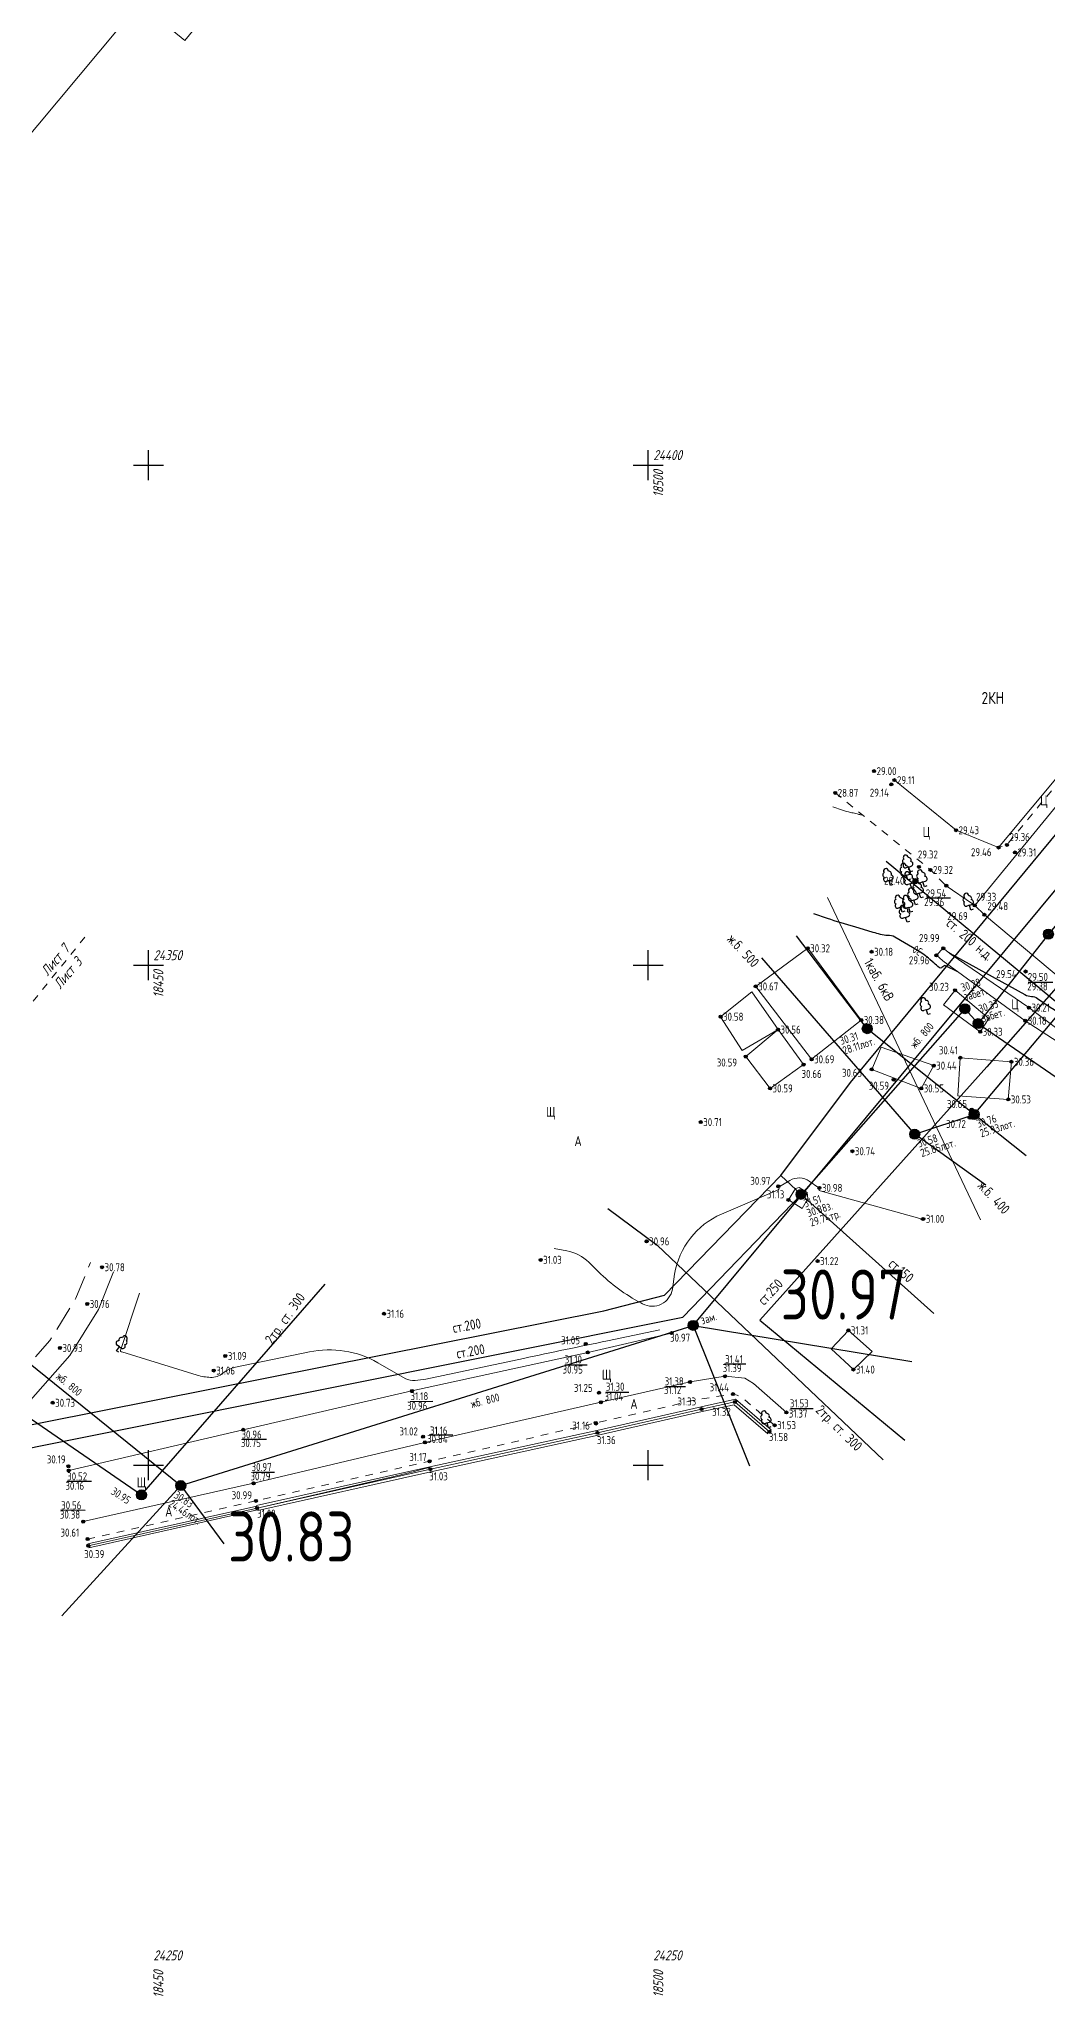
# Model space of a CAD drawing. Header units: metres. Extents: x 2491 to 4153, y 1142 to 2058.
# Drawn here: x 3031.1 to 3132, y 1253.2 to 1448.8 of the extents above; entities that cross this region are included whole.
import ezdxf
from ezdxf.enums import TextEntityAlignment as Align

# ---------------------------------------------------------------- set-up
doc = ezdxf.new("R2010")
doc.units = ezdxf.units.M
doc.linetypes.add('g5_01_5x1_5', pattern=[1.5, 0.75, -0.75])
doc.linetypes.add('g5_05x2', pattern=[3.5, 2.5, -1])
for name, color, linetype, transparency in [('02_Сетка', 7, 'Continuous', 0.6), ('03_Здания и строения', 7, 'Continuous', 0.6), ('06_Инженерно-технические сооружения', 7, 'Continuous', 0.6), ('10_Границы покрытий и угодий', 7, 'Continuous', 0.6), ('13_Растительность', 7, 'Continuous', 0.6), ('14_Ограждения', 7, 'Continuous', 0.6), ('19_Горизонтали', 7, 'Continuous', 0.6), ('30_Канализация', 7, 'Continuous', 0.6), ('31_Водопровод', 7, 'Continuous', 0.6), ('32_Теплосеть', 7, 'Continuous', 0.6), ('33_Газопровод', 7, 'Continuous', 0.6), ('38_Кабели высокого напряжения', 7, 'Continuous', 0.6), ('44_Крышки колодцев', 7, 'Continuous', 0.6), ('45_Номера колодцев', 7, 'Continuous', 0.6), ('61_Отметки высоты поверхности', 7, 'Continuous', 0.6)]:
    doc.layers.add(name, color=color, linetype=linetype, transparency=transparency)
doc.layers.add('rastr', color=7, linetype='Continuous')
doc.layers.add('Сетка', color=7, linetype='Continuous')
doc.styles.add('LIKE11', font='GOST_0.TTF')
doc.styles.add('LIKE14', font='GOST_0.TTF')
doc.styles.add('LIKE17', font='GOST_0.TTF')
doc.styles.add('LIKE32', font='GOST_0.TTF')
doc.styles.add('LIKE36', font='GOST_0.TTF')
doc.styles.add('Line_GUGK', font='GOST_0.TTF')
doc.styles.get("Standard").update_dxf_attribs({"font": 'GOST_0.TTF'})
doc.linetypes.add('g5_119_1', pattern='A,4,-1,[31,GUGK_2005.shx,S=0.1,R=0,X=0,Y=0],0.35,[31,GUGK_2005.shx,S=0.08,R=0,X=0,Y=0],3.3,[31,GUGK_2005.shx,S=0.08,R=180,X=0,Y=0],0.35,[31,GUGK_2005.shx,S=0.1,R=180,X=0,Y=0],-1', length=10)
doc.linetypes.add('g5_121_t', pattern='A,4,-0.4,["Т",Line_GUGK,S=1,R=0,X=0,Y=-0.5],-1.2,12', length=17.6)
doc.linetypes.add('g5_122_g', pattern='A,1,-1,1.5,-0.4,["Г",Line_GUGK,S=1,R=0,X=0,Y=-0.5],-1.5,1.5,-1,4,-1,4,-1,3', length=20.9)
doc.linetypes.add('g5_122_k', pattern='A,1,-1,1.5,-0.4,["К",Line_GUGK,S=1,R=0,X=0,Y=-0.5],-1.5,1.5,-1,4,-1,4,-1,3', length=20.9)
doc.linetypes.add('g5_122_kl', pattern='A,1,-1,1.5,-0.4,["Кл",Line_GUGK,S=1,R=0,X=0,Y=-0.5],-2.4,1.5,-1,4,-1,4,-1,3', length=21.8)
doc.linetypes.add('g5_122_t', pattern='A,1,-1,1.5,-0.4,["Т",Line_GUGK,S=1,R=0,X=0,Y=-0.5],-1.5,1.5,-1,4,-1,4,-1,3', length=20.9)
doc.linetypes.add('g5_122_v', pattern='A,1,-1,1.5,-0.4,["В",Line_GUGK,S=1,R=0,X=0,Y=-0.5],-1.5,1.5,-1,4,-1,4,-1,3', length=20.9)
doc.linetypes.add('g5_472', pattern='A,0,-4,[25,GUGK_2005.shx,S=0.4,R=0,X=0,Y=-0.2],0', length=4)
doc.linetypes.add('g5_474_1a', pattern='A,1,-0.25,[28,GUGK_2005.shx,S=1,R=0,X=0,Y=0],-0.25,1', length=2.5)

# ---------------------------------------------------------------- blocks, each defined once
blk = doc.blocks.new('g5_117t')
h = blk.add_hatch(color=255)
h.paths.add_polyline_path([(-0.04, -0.04), (-0.46, -0.04, 0.367426), (-0.04, -0.46)])
h.paths.add_polyline_path([(0.04, -0.46, 0.367426), (0.46, -0.04), (0.04, -0.04)])
h.paths.add_polyline_path([(0.46, 0.04, 0.921954), (-0.46, 0.04)])
at = {"color": 0}
for points in [[(-0.5, 0), (0.5, 0)], [(0, -0.5), (0, 0)]]:
    blk.add_lwpolyline(points, dxfattribs=at)
blk.add_circle((0, 0), 0.5, dxfattribs=at)
blk = doc.blocks.new('g5_388_1')
at = {"color": 0}
blk.add_lwpolyline([(0, 0.5), (0.26, 0.5, 0.798042), (0.36, 0.97, 0.636328), (0.23, 1.41, 0.533064), (0, 1.75, 0.533064), (-0.23, 1.41, 0.636328), (-0.36, 0.97, 0.798042), (-0.26, 0.5)], format="xyb", dxfattribs=at)
for points in [[(0, 0.5), (-0.26, 0.5)], [(0.25, 0), (0, 0), (0, 0.5)]]:
    blk.add_lwpolyline(points, dxfattribs=at)
blk = doc.blocks.new('g5_117v')
h = blk.add_hatch(color=255)
h.paths.add_polyline_path([(-0.46, 0.04), (0.46, 0.04, 0.921954)])
h.paths.add_polyline_path([(0.46, -0.04), (-0.46, -0.04, 0.921954)])
at = {"color": 0}
blk.add_line((-0.5, 0), (0.5, 0), dxfattribs=at)
blk.add_circle((0, 0), 0.5, dxfattribs=at)
blk = doc.blocks.new('g5_122_7')
h = blk.add_hatch(color=0)
edge = h.paths.add_edge_path()
edge.add_arc((0, 0), 0.25, 0, 360)
at = {"color": 0}
blk.add_circle((0, 0), 0.25, dxfattribs=at)
blk = doc.blocks.new('g5_117kb')
h = blk.add_hatch(color=255)
h.paths.add_polyline_path([(0.04, 0.04), (0.46, 0.04, 0.367426), (0.04, 0.46)])
h.paths.add_polyline_path([(-0.04, 0.46, 0.367426), (-0.46, 0.04), (-0.04, 0.04)])
h.paths.add_polyline_path([(-0.04, -0.04), (-0.46, -0.04, 0.367426), (-0.04, -0.46)])
h.paths.add_polyline_path([(0.04, -0.46, 0.367426), (0.46, -0.04), (0.04, -0.04)])
at = {"color": 0}
for points in [[(-0.5, 0), (0.5, 0)], [(0, 0.5), (0, -0.5)]]:
    blk.add_lwpolyline(points, dxfattribs=at)
blk.add_circle((0, 0), 0.5, dxfattribs=at)
blk = doc.blocks.new('g5_012')
at = {"color": 92}
for points in [[(-1.5, 0), (1.5, 0)], [(0, -1.5), (0, 1.5)]]:
    blk.add_lwpolyline(points, dxfattribs=at)
blk = doc.blocks.new('g5_330')
blk.add_hatch(color=0).paths.add_polyline_path([(0.15, 0, 1), (-0.15, 0, 1)])
at = {"color": 0}
blk.add_circle((0, 0), 0.15, dxfattribs=at)
blk = doc.blocks.new('g5_117kl')
h = blk.add_hatch(color=255)
h.paths.add_polyline_path([(0.42, 0.2, 0.633652), (-0.42, 0.2)])
h.paths.add_polyline_path([(-0.45, 0.12, 0.067116), (-0.46, 0, 0.067116), (-0.45, -0.12), (0.45, -0.12, 0.067116), (0.46, 0, 0.067116), (0.45, 0.12)])
h.paths.add_polyline_path([(-0.42, -0.2, 0.633652), (0.42, -0.2)])
at = {"color": 0}
for p, q in [((-0.47, 0.16), (0.47, 0.16)), ((-0.47, -0.16), (0.47, -0.16))]:
    blk.add_line(p, q, dxfattribs=at)
blk.add_circle((0, 0), 0.5, dxfattribs=at)

msp = doc.modelspace()

# ---------------------------------------------------------------- linework, layer by layer
at = {"layer": '03_Здания и строения', "color": 7, "linetype": 'Continuous', "lineweight": 20, "flags": 128}
for points in [[(3069.69, 1495.02), (3036.34, 1454.93), (3031.91, 1458.68), (3000.33, 1421.12), (2995.66, 1425.03), (2968.56, 1392.77), (2977.55, 1385.27), (3004.18, 1417.11), (3008.58, 1413.48), (3041.13, 1452.41), (3045.68, 1448.7), (3078, 1488), (3069.69, 1495.02)], [(3116.66, 1374.76), (3122.82, 1369.75), (3127.07, 1368.02), (3137.01, 1379.93), (3134.97, 1381.64)], [(3102.78, 1354.14), (3108.37, 1346.85), (3113.33, 1350.78), (3107.98, 1357.95), (3102.78, 1354.14)], [(3104.21, 1343.94), (3107.56, 1346.32), (3105.01, 1349.82), (3102.39, 1353.59), (3099.26, 1351.11), (3101.42, 1347.73), (3105.01, 1349.82), (3101.78, 1347.12), (3104.21, 1343.94)], [(3114.38, 1345.84), (3115.31, 1348.08), (3120.58, 1346.22), (3119.33, 1343.94), (3114.38, 1345.84)], [(3123.24, 1347), (3128.35, 1346.6), (3128.04, 1342.84), (3122.98, 1343.21), (3123.24, 1347)], [(3112.05, 1319.75), (3110.32, 1317.9), (3112.55, 1315.83), (3114.43, 1317.64), (3112.05, 1319.75)]]:
    msp.add_lwpolyline(points, dxfattribs=at)
at = {"layer": '06_Инженерно-технические сооружения', "color": 7, "linetype": 'Continuous', "lineweight": 20, "flags": 128}
for points in [[(3135.67, 1346.88), (3129.73, 1350.71), (3121.48, 1356.7), (3120.85, 1357.25), (3121.54, 1357.95), (3122.33, 1357.33), (3130.11, 1352.02), (3136.11, 1347.52)], [(3125.23, 1349.6), (3126.1, 1350.92), (3122.72, 1353.75), (3121.57, 1352.31), (3125.23, 1349.6)], [(3124.39, 1341.82), (3124.18, 1341), (3125.05, 1341.14), (3124.39, 1341.82)], [(3107.12, 1334.03), (3106.77, 1333.95), (3106.05, 1332.8), (3107.44, 1331.95), (3107.98, 1332.95), (3107.91, 1333.55), (3107.12, 1334.03)]]:
    msp.add_lwpolyline(points, dxfattribs=at)
at = {"layer": '10_Границы покрытий и угодий', "color": 7, "linetype": 'Continuous', "lineweight": 20, "flags": 128}
for points in [[(3171.84, 1440.36), (3176.68, 1436.31), (3179.41, 1433.34), (3180.28, 1431.65), (3180.52, 1430.8), (3180.62, 1428.41), (3180.42, 1427.33), (3179.92, 1425.73), (3178.78, 1423.63), (3175.12, 1418.76), (3166.75, 1408.39), (3161.28, 1401.49), (3153.79, 1392.23), (3151.86, 1391.35), (3150.15, 1391.27), (3145.47, 1393.09), (3141.11, 1387.76), (3140.01, 1386.51), (3140.34, 1384.92), (3139.95, 1381.56), (3138.76, 1379.39), (3124.69, 1362.24)], [(3121.84, 1364.21), (3124.46, 1362.41)], [(3124.69, 1362.24), (3125.66, 1361.3), (3132.22, 1355.81), (3139.22, 1349.98)], [(3004.91, 1353.62), (2999.15, 1346.47), (2993.88, 1337.75), (2998.91, 1326), (3004.98, 1317.32), (3023.6, 1308.75), (3029.27, 1311.67), (3034.18, 1317.24), (3037.03, 1321.83), (3038.55, 1325.59)], [(3034.07, 1305.73), (3051.52, 1309.81), (3068.39, 1313.69), (3085.98, 1317.54), (3094.36, 1319.48)], [(3105.85, 1311.54), (3102.55, 1314.44), (3101.69, 1314.98), (3099.71, 1315.17), (3096.21, 1314.59), (3087.29, 1312.56), (3069.69, 1308.55), (3052.56, 1304.46), (3035.51, 1300.63)]]:
    msp.add_lwpolyline(points, dxfattribs=at)
at = {"layer": '10_Границы покрытий и угодий', "color": 7, "linetype": 'g5_01_5x1_5', "lineweight": 20, "flags": 128}
for points in [[(3138.59, 1379.39), (3137.17, 1379.55), (3127.9, 1368.29), (3127.07, 1368.02)], [(3110.73, 1373.49), (3120.26, 1365.79), (3121.84, 1364.21)], [(3035.95, 1298.89), (3052.79, 1302.7), (3070.16, 1306.66), (3086.78, 1310.49), (3096.85, 1312.81), (3100.5, 1313.38), (3100.94, 1313.28), (3101.39, 1313.05), (3104.67, 1310.27), (3104.15, 1309.61)]]:
    msp.add_lwpolyline(points, dxfattribs=at)
at = {"layer": '10_Границы покрытий и угодий', "color": 7, "linetype": 'g5_05x2', "lineweight": 20, "flags": 128}
msp.add_lwpolyline([(3006.85, 1352.05), (3001.2, 1345.04), (2996.68, 1337.55), (3001.1, 1327.22), (3006.64, 1319.31), (3023.53, 1311.53), (3027.71, 1313.68), (3032.17, 1318.73), (3034.79, 1322.96), (3036.24, 1326.53)], dxfattribs=at)
at = {"layer": '14_Ограждения', "color": 7, "linetype": 'Continuous', "lineweight": 20, "flags": 128}
for points in [[(3104.31, 1309.8), (3100.77, 1312.86), (3097.31, 1312.12), (3086.9, 1309.75), (3070.19, 1306.11), (3052.86, 1302.23)], [(3103.98, 1309.42), (3100.63, 1312.32), (3097.42, 1311.63), (3087.01, 1309.26), (3070.3, 1305.62), (3052.97, 1301.75)], [(3035.97, 1298.41), (3052.87, 1302.19)], [(3036.06, 1298.02), (3052.96, 1301.8)]]:
    msp.add_lwpolyline(points, dxfattribs=at)
at = {"layer": '14_Ограждения', "color": 7, "linetype": 'g5_474_1a', "lineweight": 20, "flags": 128}
msp.add_lwpolyline([(3104.15, 1309.61), (3100.7, 1312.59), (3097.36, 1311.88), (3086.95, 1309.51), (3070.25, 1305.87), (3052.91, 1301.99)], dxfattribs=at)
at = {"layer": '14_Ограждения', "color": 7, "linetype": 'g5_472', "lineweight": 20, "flags": 128}
msp.add_lwpolyline([(3036.02, 1298.22), (3052.91, 1301.99)], dxfattribs=at)
at = {"layer": '19_Горизонтали', "color": 32, "linetype": 'Continuous', "lineweight": 20, "flags": 128}
for points, elevation in [([(3013.7, 1443.77), (3016.08, 1445.22, 0.079779), (3020.25, 1448.79), (3021.47, 1450.24, 0.179901), (3022.04, 1451.8), (3022.04, 1451.8, -0.242982), (3022.75, 1453.2), (3023.53, 1453.77, 0.060204), (3024.74, 1454.88), (3024.74, 1454.88, 0.000001), (3025.81, 1456.14), (3026.6, 1457.07, 0.264201), (3026.79, 1458.06), (3026.79, 1458.06, -0.268835), (3026.99, 1459.04), (3032.09, 1464.84, -0.565291), (3034.47, 1464.41), (3034.7, 1463.78, 0.35446), (3036.95, 1462.47), (3036.95, 1462.47, 0.111432), (3039.98, 1463.67), (3048.32, 1469.34)], 26.5), ([(3110.48, 1372.08), (3111.46, 1371.75, 0.033914), (3112.26, 1371.54), (3112.4, 1371.51, -0.015803), (3112.92, 1371.39), (3113.02, 1371.36, 0.010538), (3113.34, 1371.29), (3113.49, 1371.26)], 29), ([(3082.61, 1327.94), (3083.88, 1327.71, -0.149592), (3086.08, 1326.57), (3087.05, 1325.61, 0.071994), (3091.3, 1322.49), (3091.47, 1322.4, 0.515042), (3094.44, 1323.88), (3094.67, 1325.36, -0.257956), (3099.36, 1331.37), (3105.04, 1333.8, 0.318392), (3105.13, 1333.94), (3105.12, 1333.99, -0.120624), (3105.14, 1334.08), (3105.14, 1334.08, -0.156063), (3105.21, 1334.16), (3106.18, 1334.74, -0.297046), (3108.14, 1334.66), (3109.09, 1333.99, -0.217013), (3109.1, 1333.97), (3109.1, 1333.97, -0.022992), (3109.1, 1333.94), (3109.1, 1333.84, 0.335773), (3109.21, 1333.69), (3119.18, 1330.94, -0.128488), (3119.3, 1330.87), (3119.31, 1330.86, 0.043929), (3119.39, 1330.79), (3119.42, 1330.78, 0.287728), (3119.47, 1330.77), (3119.49, 1330.79)], 31), ([(3093.18, 1319.8), (3087.94, 1318.7, -0.001026), (3083.75, 1317.83), (3083.75, 1317.83, 0.001315), (3079.56, 1316.95), (3069.77, 1314.88, -0.03054), (3068.72, 1314.73), (3068.72, 1314.73, -0.152411), (3067.72, 1314.95), (3064.97, 1316.52, 0.182903), (3058.14, 1317.6), (3050.73, 1316.06, 0.119451), (3049.49, 1315.47), (3049.47, 1315.46, -0.180396), (3048.25, 1315.05), (3048.25, 1315.05, -0.06634), (3046.92, 1315.27), (3039.39, 1317.59, -0.069904), (3039.26, 1317.65), (3039.26, 1317.65, -0.341796), (3039.23, 1317.75), (3041.15, 1323.47)], 31), ([(3052.91, 1302.04), (3052.9, 1302.01, 0.600125), (3052.91, 1301.99), (3066.14, 1305.04, 0.006226), (3068.86, 1305.71), (3070.21, 1306.06)], 31)]:
    msp.add_lwpolyline(points, format="xyb", dxfattribs=dict(at, elevation=elevation))
at = {"layer": '19_Горизонтали', "color": 32, "linetype": 'Continuous', "lineweight": 30, "elevation": 30, "flags": 128}
for points in [[(3123, 1355.59), (3121.77, 1356.2, 0.304049), (3121.58, 1356.17), (3121.58, 1356.17, -0.009488), (3121.4, 1356.02), (3121.37, 1356, -0.368067), (3121.15, 1356), (3120.99, 1356.14, 0.000925), (3120.46, 1356.6), (3120.19, 1356.84, 0.046284), (3119.03, 1357.68), (3116.69, 1359.07, 0.151657), (3115.99, 1359.24), (3115.99, 1359.24, -0.092408), (3115.25, 1359.33), (3115.25, 1359.33, 0.005499), (3114.53, 1359.54), (3112.68, 1360.08, -0.011544), (3109.95, 1360.93), (3108.59, 1361.39)], [(3122.02, 1357.57), (3122.33, 1357.41, -0.084379), (3122.41, 1357.34), (3122.41, 1357.34, 0.083519), (3122.49, 1357.28), (3129.7, 1353.32, 0.116938), (3130.35, 1353.14), (3130.35, 1353.14, -0.140567), (3130.97, 1352.94), (3132.23, 1352.08, 0.005634), (3135.35, 1350.03), (3137.44, 1348.68)]]:
    msp.add_lwpolyline(points, format="xyb", dxfattribs=at)
msp.add_lwpolyline([(3122.37, 1357.38), (3122.35, 1357.39)], dxfattribs=at)
at = {"layer": '19_Горизонтали', "color": 32, "linetype": 'Continuous', "lineweight": 20, "elevation": 31, "flags": 128}
msp.add_lwpolyline([(3107.19, 1335.34), (3107.2, 1335.34)], dxfattribs=at)
at = {"layer": '30_Канализация', "color": 42, "linetype": 'g5_122_kl', "lineweight": 30, "flags": 128}
for points in [[(2573.21, 1770.45), (2565.79, 1625.95), (2660.18, 1571.13), (2816.62, 1488.59), (2949.95, 1381.6), (3024.48, 1321.01), (3045.27, 1304.23), (3096.52, 1320.25), (3183.38, 1424.58), (3235.91, 1417.46), (3257.9, 1413.34), (3277.77, 1408.37)], [(3096.52, 1320.25), (3102.16, 1306.19)], [(3096.52, 1320.25), (3118.39, 1316.63)], [(3045.27, 1304.23), (3033.38, 1291.22)], [(3045.27, 1304.23), (3049.59, 1298.41)]]:
    msp.add_lwpolyline(points, dxfattribs=at)
at = {"layer": '30_Канализация', "color": 12, "linetype": 'g5_122_k', "lineweight": 30, "flags": 128}
for points in [[(3124.62, 1341.33), (3142.12, 1362.14), (3146.68, 1367.88), (3148.92, 1370.59), (3156.35, 1379.72), (3158.36, 1382.22), (3162.71, 1387.87), (3166.2, 1391.52), (3169.23, 1394.86), (3175.92, 1403.74), (3181.94, 1411.07), (3184.5, 1414.28), (3186.99, 1416.98), (3186.72, 1410.54)], [(3129.84, 1337.21), (3124.62, 1341.33), (3113.94, 1349.91), (3106.87, 1359.21)], [(3125.81, 1334.27), (3118.68, 1339.36), (3103.4, 1356.99)], [(3118.68, 1339.36), (3124.62, 1341.33)]]:
    msp.add_lwpolyline(points, dxfattribs=at)
at = {"layer": '31_Водопровод', "color": 94, "linetype": 'g5_122_v', "lineweight": 30, "flags": 128}
for points in [[(3020.32, 1308.33), (3087.59, 1321.72), (3093.64, 1323.26), (3105.29, 1335.25), (3112.25, 1344.54), (3143.04, 1381.7), (3159.99, 1402.39), (3163.63, 1406.69), (3152.21, 1415.79)], [(3167.34, 1401.9), (3153.64, 1385.3), (3132.05, 1359.36), (3125.02, 1350.42), (3123.7, 1351.91), (3107.31, 1333.35)], [(3142.17, 1365.76), (3137.82, 1359.71), (3125.91, 1346.1), (3103.19, 1320.77), (3117.68, 1308.76)], [(3125.02, 1350.42), (3134.88, 1343.68)], [(3105.29, 1335.25), (3107.31, 1333.35)], [(3021.42, 1306.25), (3095.5, 1321.07), (3107.31, 1333.35), (3120.61, 1321.43)]]:
    msp.add_lwpolyline(points, dxfattribs=at)
at = {"layer": '32_Теплосеть', "color": 5, "linetype": 'g5_121_t', "lineweight": 30, "flags": 128}
msp.add_lwpolyline([(2867.36, 1443.91), (2895.34, 1420.73), (2934.02, 1388.77), (2937.45, 1385.95), (2966.84, 1361.67), (2979.86, 1351.1), (3000.43, 1334.25), (3012.96, 1324.18), (3022.94, 1315.94), (3041.34, 1303.3), (3059.73, 1324.38)], dxfattribs=at)
at = {"layer": '32_Теплосеть', "color": 5, "linetype": 'g5_122_t', "lineweight": 30, "flags": 128}
msp.add_lwpolyline([(3087.99, 1331.92), (3092.92, 1328.28), (3115.51, 1306.81)], dxfattribs=at)
at = {"layer": '33_Газопровод', "color": 132, "linetype": 'g5_122_g', "lineweight": 30, "flags": 128}
msp.add_lwpolyline([(3115.82, 1366.66), (3138.18, 1348.19)], dxfattribs=at)
at = {"layer": '38_Кабели высокого напряжения', "color": 1, "linetype": 'g5_119_1', "lineweight": 20, "flags": 128}
msp.add_lwpolyline([(3125.26, 1330.79), (3109.97, 1363.03)], dxfattribs=at)
at = {"layer": '61_Отметки высоты поверхности', "flags": 128}
for points in [[(3119.88, 1362.99), (3122.26, 1362.98)], [(3083.7, 1316.32), (3085.93, 1316.32)], [(3099.67, 1316.39), (3101.78, 1316.39)], [(3087.79, 1313.58), (3090.09, 1313.58)], [(3093.82, 1314.15), (3095.74, 1314.14)], [(3068.23, 1312.65), (3070.47, 1312.66)], [(3106.25, 1311.93), (3108.51, 1311.93)], [(3051.45, 1308.86), (3053.84, 1308.88)], [(3070.12, 1309.32), (3072.49, 1309.32)], [(3052.48, 1305.58), (3054.66, 1305.58)], [(3033.92, 1304.66), (3036.34, 1304.67)], [(3033.27, 1301.8), (3035.7, 1301.79)]]:
    msp.add_lwpolyline(points, dxfattribs=at)
at = {"layer": '61_Отметки высоты поверхности', "elevation": 30, "flags": 128}
msp.add_lwpolyline([(3130.03, 1354.55), (3132.51, 1354.56)], dxfattribs=at)
at = {"layer": 'rastr', "color": 5, "linetype": 'g5_01_5x1_5', "lineweight": 20, "flags": 128}
msp.add_lwpolyline([(3002.19, 1317.68), (3036.13, 1359.62)], dxfattribs=at)

# ---------------------------------------------------------------- block references
at = {"layer": '02_Сетка', "color": 92, "linetype": 'Continuous', "lineweight": 15, "ltscale": 0.5}
for p in [(3042.03, 1406.26), (3092.03, 1406.26), (3042.03, 1356.26), (3092.03, 1356.26), (3042.03, 1306.26), (3092.03, 1306.26)]:
    msp.add_blockref('g5_012', p, dxfattribs=at)
at = {"layer": '13_Растительность', "color": 92, "linetype": 'Continuous', "lineweight": 20}
for p, rotation in [((3116.27, 1364.24, 29.52), 17.69727627159691), ((3118.01, 1364.77, 29.39), 17.69727627159691), ((3118.24, 1365.6, 29.38), 17.69727627159691), ((3118.39, 1363.93, 29.47), 17.69727627159691), ((3119.66, 1364.11, 29.42), 17.69727627159691), ((3118.76, 1362.3, 29.6), 17.69727627159691), ((3119.29, 1362.98, 29.56), 17.69727627159691), ((3124.3, 1361.77, 29.46), 17.69727627159691), ((3117.44, 1361.57, 29.73), 17.69727627159691), ((3117.92, 1360.56, 29.86), 17.69727627159691), ((3118.24, 1361.55, 29.74), 17.69727627159691), ((3120, 1351.33, 30.24), 17.69727627159691), ((3038.86, 1317.7, 31), 327.2608096277772), ((3104.06, 1310.02, 31.6), 17.69727627159691)]:
    msp.add_blockref('g5_388_1', p, dxfattribs=dict(at, rotation=rotation))
at = {"layer": '44_Крышки колодцев', "color": 7, "linetype": 'Continuous', "lineweight": 20}
for name, p, rotation in [('g5_122_7', (3118.76, 1364.67, 29.54), 17.69727627159691), ('g5_117v', (3132.05, 1359.36, 29.32), 17.69727627159691), ('g5_117v', (3123.7, 1351.91, 30.28), 17.69727627159691), ('g5_117kb', (3113.94, 1349.91, 30.31), 17.69727627159691), ('g5_117v', (3125.02, 1350.42, 30.33), 17.69727627159691), ('g5_117kb', (3124.62, 1341.33, 30.76), 17.69727627159691), ('g5_117kb', (3124.62, 1341.33, 30.76), 17.69727627159691), ('g5_117kb', (3118.68, 1339.36, 30.58), 17.69727627159691), ('g5_117v', (3107.31, 1333.35, 31.51), 17.69727627159691), ('g5_117kl', (3096.52, 1320.25), 326.3099380122847), ('g5_117kl', (3045.27, 1304.23, 30.83), 326.3099380122847), ('g5_117t', (3041.34, 1303.3, 30.95), 327.2608096277772)]:
    msp.add_blockref(name, p, dxfattribs=dict(at, rotation=rotation))
at = {"layer": '61_Отметки высоты поверхности', "color": 7, "linetype": 'Continuous', "lineweight": 20}
for p in [(3114.62, 1375.66, 29), (3110.73, 1373.49, 28.87), (3116.34, 1374.33, 29.14), (3116.66, 1374.76, 29.11), (3122.82, 1369.75, 29.43), (3127.07, 1368.02, 29.45), (3127.9, 1368.29, 29.36), (3128.7, 1367.53, 29.31), (3119.1, 1366.09, 29.32), (3120.26, 1365.79, 29.32), (3121.84, 1364.21, 29.36), (3124.69, 1362.24, 29.33), (3125.66, 1361.3, 29.4), (3107.98, 1357.95, 30.32), (3114.37, 1357.6, 30.18), (3121.54, 1357.95, 29.99), (3120.85, 1357.25, 29.96), (3129.77, 1355.63, 29.54), (3102.78, 1354.14, 30.67), (3122.72, 1353.75, 30.23), (3130.11, 1352.02, 30.21), (3099.26, 1351.11, 30.58), (3105.01, 1349.82, 30.55), (3113.33, 1350.78, 30.38), (3129.73, 1350.71, 30.18), (3125.23, 1349.6, 30.33), (3101.78, 1347.12, 30.59), (3107.56, 1346.32, 30.66), (3108.37, 1346.85, 30.69), (3114.38, 1345.84, 30.63), (3120.58, 1346.22, 30.45), (3123.24, 1347, 30.41), (3128.35, 1346.6, 30.36), (3104.21, 1343.94, 30.59), (3116.58, 1344.82, 30.59), (3119.33, 1343.94, 30.55), (3128.04, 1342.84, 30.53), (3097.28, 1340.57, 30.71), (3124.18, 1341, 30.72), (3124.39, 1341.82, 30.65), (3112.45, 1337.66, 30.74), (3105.04, 1334.15, 30.97), (3106.05, 1332.8, 31.38), (3109.15, 1334, 30.98), (3119.54, 1330.9, 31), (3091.87, 1328.65, 30.95), (3081.27, 1326.8, 31.03), (3108.96, 1326.67, 31.22), (3037.4, 1326.06, 30.78), (3035.91, 1322.39, 30.76), (3065.6, 1321.41, 31.16), (3094.36, 1319.48, 30.97), (3112.05, 1319.75, 31.31), (3033.18, 1317.99, 30.93), (3049.72, 1317.19, 31.09), (3085.78, 1318.4, 31.05), (3085.98, 1317.54, 30.95), (3048.57, 1315.73, 31.06), (3096.21, 1314.59, 31.12), (3099.71, 1315.17, 31.39), (3112.55, 1315.83, 31.4), (3068.39, 1313.69, 30.96), (3087.1, 1313.51, 31.25), (3087.29, 1312.56, 31.04), (3100.5, 1313.38, 31.44), (3100.7, 1312.59, 31.32), (3032.46, 1312.51, 30.73), (3097.36, 1311.88, 31.33), (3105.85, 1311.54, 31.37), (3051.52, 1309.81, 30.75), (3069.51, 1309.12, 31.02), (3086.78, 1310.49, 31.31), (3086.81, 1310.43, 31.16), (3086.95, 1309.51, 31.36), (3104.15, 1309.61, 31.58), (3104.67, 1310.27, 31.53), (3069.69, 1308.55, 30.84), (3034.04, 1306.16, 30.19), (3034.07, 1305.73, 30.16), (3070.16, 1306.66, 31.17), (3070.25, 1305.87, 31.03), (3052.56, 1304.46, 30.79), (3052.79, 1302.7, 30.99), (3052.91, 1301.99, 31), (3035.51, 1300.63, 30.38), (3035.95, 1298.89, 30.61), (3036.02, 1298.22, 30.39)]:
    msp.add_blockref('g5_330', p, dxfattribs=at)

# ---------------------------------------------------------------- texts
at = {"color": 6, "linetype": 'ByBlock', "lineweight": 60, "char_height": 5, "attachment_point": 1}
for s, insert in [('30.97', (3105.27, 1325.83)), ('30.83', (3050, 1301.63))]:
    msp.add_mtext_dynamic_manual_height_columns(s, width=22.4107, gutter_width=12.5, heights=[0], dxfattribs=dict(at, insert=insert))
at = {"layer": '03_Здания и строения', "color": 7, "linetype": 'Continuous', "lineweight": 15, "style": 'LIKE14'}
msp.add_text('2КН', height=1.2, dxfattribs=at).set_placement((3125.37, 1382.38))
at = {"layer": '10_Границы покрытий и угодий', "color": 7, "linetype": 'Continuous', "lineweight": 15, "style": 'LIKE11'}
for s, p in [('Ц', (3131.23, 1372.24)), ('Ц', (3119.47, 1369.09)), ('Ц', (3128.34, 1351.86)), ('Щ', (3081.8, 1341.1)), ('А', (3084.65, 1338.18)), ('Щ', (3087.39, 1314.82)), ('А', (3090.24, 1311.9)), ('Щ', (3040.86, 1304.06)), ('А', (3043.71, 1301.14))]:
    msp.add_text(s, height=1, dxfattribs=at).set_placement(p)
at = {"layer": '19_Горизонтали', "color": 32, "linetype": 'Continuous', "lineweight": 15, "style": 'LIKE36'}
msp.add_text('30', height=0.8, rotation=149.3154, dxfattribs=at).set_placement((3119.55, 1357.84))
at = {"layer": '30_Канализация', "color": 12, "linetype": 'Continuous', "lineweight": 15, "style": 'LIKE32'}
for s, p in [('ж.б. 500', (3099.84, 1358.78)), ('ж.б. 400', (3124.9, 1334.12))]:
    msp.add_text(s, height=1, rotation=313.1205, dxfattribs=at).set_placement(p)
at = {"layer": '30_Канализация', "color": 42, "linetype": 'Continuous', "lineweight": 20, "style": 'LIKE11'}
for rotation, p in [(49.0396, (3118.74, 1347.88, 12.16)), (319.949, (3032.73, 1315, 12.16)), (14.6592, (3074.39, 1311.97, -12.16))]:
    msp.add_text('жб. 800', height=0.8, rotation=rotation, dxfattribs=at).set_placement(p)
at = {"layer": '31_Водопровод', "color": 94, "linetype": 'Continuous', "lineweight": 15, "style": 'LIKE32'}
for s, rotation, p in [('ст.150', 319.0138, (3115.97, 1326.25)), ('ст.250', 46.9979, (3103.62, 1322.2)), ('ст.200', 10.0912, (3072.56, 1319.48)), ('ст.200', 10.0912, (3072.94, 1316.92))]:
    msp.add_text(s, height=1, rotation=rotation, dxfattribs=at).set_placement(p)
at = {"layer": '32_Теплосеть', "color": 5, "linetype": 'Continuous', "lineweight": 15, "style": 'LIKE32'}
for rotation, p in [(54.6185, (3054.42, 1318.3)), (315.4352, (3108.7, 1311.67))]:
    msp.add_text('2тр. ст. 300', height=1, rotation=rotation, dxfattribs=at).set_placement(p)
at = {"layer": '33_Газопровод', "color": 132, "linetype": 'Continuous', "lineweight": 15, "style": 'LIKE32'}
msp.add_text('ст. 200 н.д.', height=1, rotation=319.3701, dxfattribs=at).set_placement((3121.76, 1360.29))
at = {"layer": '38_Кабели высокого напряжения', "color": 1, "linetype": 'Continuous', "lineweight": 20, "style": 'LIKE32'}
msp.add_text('1каб. 6кВ', height=1, rotation=299.2797, dxfattribs=at).set_placement((3113.56, 1356.59))
at = {"layer": '45_Номера колодцев', "color": 7, "linetype": 'Continuous', "lineweight": 15, "ltscale": 0.5, "style": 'LIKE17'}
for s, rotation, p in [('30.28', 17.6973, (3123.45, 1353.61)), ('забет.', 17.6973, (3123.75, 1352.66)), ('30.33', 17.6973, (3125.23, 1351.48)), ('забет.', 17.6973, (3125.53, 1350.53)), ('30.31', 17.6973, (3111.33, 1348.28)), ('28.11лот.', 17.6973, (3111.63, 1347.32)), ('30.76', 17.6973, (3125.04, 1340)), ('30.76', 17.6973, (3125.04, 1340)), ('25.93лот.', 17.6973, (3125.35, 1339.04)), ('30.58', 17.6973, (3119.11, 1338.02)), ('25.85лот.', 17.6973, (3119.41, 1337.07)), ('31.51', 17.6973, (3107.74, 1332.02)), ('30.88з.', 17.6973, (3108.04, 1331.07)), ('29.74тр.', 17.6973, (3108.34, 1330.12)), ('зам.', 17.6973, (3097.44, 1320.33)), ('30.95', 327.2608, (3038.22, 1303.43)), ('30.83', 327.2608, (3044.51, 1303.06)), ('24.46лот.', 327.2608, (3043.97, 1302.22))]:
    msp.add_text(s, height=0.8, rotation=rotation, dxfattribs=at).set_placement(p)
at = {"layer": '61_Отметки высоты поверхности', "color": 7, "linetype": 'Continuous', "lineweight": 15, "ltscale": 0.5, "style": 'LIKE17'}
for s, p in [('29.00', (3114.87, 1375.26)), ('28.87', (3110.98, 1373.09)), ('29.14', (3114.19, 1373.11)), ('29.11', (3116.91, 1374.36)), ('29.43', (3123.07, 1369.35)), ('29.36', (3128.17, 1368.67)), ('29.32', (3119, 1366.93)), ('29.46', (3124.31, 1367.16)), ('29.31', (3128.95, 1367.13)), ('29.32', (3120.51, 1365.39)), ('29.40', (3115.62, 1364.3)), ('29.54', (3119.79, 1363.05)), ('29.36', (3119.62, 1362.17)), ('29.33', (3124.82, 1362.7)), ('29.48', (3125.95, 1361.76)), ('29.69', (3121.94, 1360.77)), ('30.32', (3108.23, 1357.55)), ('30.18', (3114.62, 1357.2)), ('29.99', (3119.11, 1358.57)), ('29.96', (3118.1, 1356.35)), ('29.54', (3126.82, 1354.97)), ('30.67', (3103.03, 1353.74)), ('30.23', (3120.12, 1353.7)), ('29.38', (3129.94, 1353.74, 30)), ('29.50', (3129.99, 1354.69, 30)), ('30.21', (3130.36, 1351.62)), ('30.58', (3099.51, 1350.71)), ('30.56', (3105.26, 1349.42)), ('30.38', (3113.58, 1350.38)), ('30.33', (3125.48, 1349.2)), ('30.18', (3129.98, 1350.31)), ('30.41', (3121.1, 1347.35)), ('30.59', (3098.88, 1346.13)), ('30.69', (3108.62, 1346.45)), ('30.44', (3120.83, 1345.82)), ('30.36', (3128.6, 1346.2)), ('30.59', (3104.46, 1343.54)), ('30.66', (3107.36, 1344.99)), ('30.63', (3111.41, 1345.1)), ('30.59', (3114.08, 1343.81)), ('30.55', (3119.58, 1343.54)), ('30.65', (3121.9, 1341.98)), ('30.53', (3128.29, 1342.44)), ('30.71', (3097.53, 1340.17)), ('30.72', (3121.82, 1339.99)), ('30.74', (3112.7, 1337.26)), ('30.97', (3102.24, 1334.3)), ('30.98', (3109.4, 1333.6)), ('31.13', (3103.89, 1332.95)), ('31.00', (3119.79, 1330.5)), ('30.96', (3092.12, 1328.25)), ('30.78', (3037.65, 1325.66)), ('31.03', (3081.52, 1326.4)), ('31.22', (3109.21, 1326.27)), ('30.76', (3036.16, 1321.99)), ('31.16', (3065.85, 1321.01)), ('31.05', (3083.32, 1318.36)), ('30.97', (3094.21, 1318.62)), ('31.31', (3112.3, 1319.35)), ('30.93', (3033.43, 1317.59)), ('31.09', (3049.97, 1316.79)), ('31.10', (3083.67, 1316.44)), ('31.41', (3099.72, 1316.47)), ('31.06', (3048.82, 1315.33)), ('30.95', (3083.46, 1315.43)), ('31.38', (3093.67, 1314.26)), ('31.39', (3099.47, 1315.57)), ('31.40', (3112.8, 1315.43)), ('30.73', (3032.71, 1312.11)), ('31.18', (3068.25, 1312.77)), ('31.25', (3084.59, 1313.6)), ('31.04', (3087.65, 1312.73)), ('31.30', (3087.79, 1313.72)), ('31.12', (3093.6, 1313.38)), ('31.33', (3094.95, 1312.24)), ('31.44', (3098.17, 1313.66)), ('31.53', (3106.19, 1312.05)), ('30.96', (3067.91, 1311.81)), ('31.32', (3098.42, 1311.21)), ('31.37', (3106.08, 1311.03)), ('30.75', (3051.28, 1308.08)), ('30.96', (3051.34, 1308.94)), ('31.02', (3067.14, 1309.25)), ('30.84', (3069.91, 1308.49)), ('31.16', (3070.2, 1309.34)), ('31.16', (3084.43, 1309.83)), ('31.36', (3086.89, 1308.38)), ('31.58', (3104.09, 1308.69)), ('31.53', (3104.92, 1309.87)), ('30.19', (3031.87, 1306.45)), ('31.17', (3068.13, 1306.69)), ('30.52', (3033.91, 1304.75)), ('30.79', (3052.24, 1304.75)), ('30.97', (3052.35, 1305.69)), ('31.03', (3070.12, 1304.76)), ('30.16', (3033.73, 1303.81)), ('30.99', (3050.36, 1302.87)), ('30.38', (3033.18, 1300.93)), ('30.56', (3033.31, 1301.86)), ('31.00', (3052.91, 1301.03)), ('30.61', (3033.24, 1299.13)), ('30.39', (3035.61, 1296.98))]:
    msp.add_text(s, height=0.8, dxfattribs=at).set_placement(p)
at = {"layer": 'rastr', "color": 5, "linetype": 'Continuous', "lineweight": 15, "oblique": 15}
for s, rotation, p in [('Лист 7', 49.8199, (3031.96, 1355.12)), ('Лист 3', 49.7866, (3033.22, 1353.82))]:
    msp.add_text(s, height=1, rotation=rotation, dxfattribs=at).set_placement(p)
at = {"layer": 'Сетка', "color": 3, "oblique": 15}
for s, p in [('24400', (3092.53, 1406.76)), ('24350', (3042.53, 1356.76)), ('24250', (3042.53, 1256.76)), ('24250', (3092.53, 1256.76))]:
    msp.add_text(s, height=1, dxfattribs=at).set_placement(p)
for s, p in [('18500', (3092.53, 1405.76)), ('18450', (3042.53, 1355.76)), ('18450', (3042.53, 1255.76)), ('18500', (3092.53, 1255.76))]:
    msp.add_text(s, height=1, rotation=90, dxfattribs=at).set_placement(p, align=Align.TOP_RIGHT)

doc.saveas('drawing.dxf')
